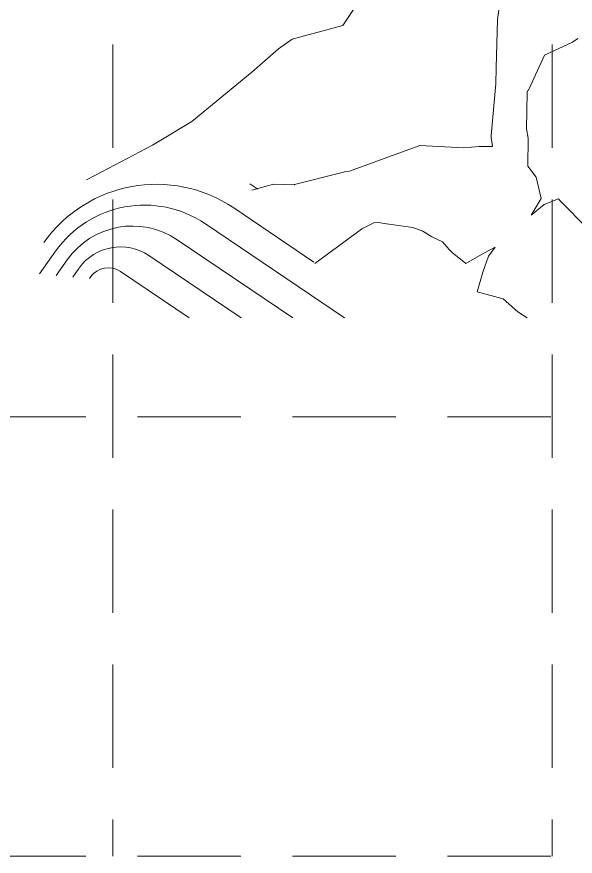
# Model space of a CAD drawing. Extents: x 33353 to 37237, y 80141 to 82571.
# Drawn here: x 36008.8 to 36085.8, y 80386.5 to 80502.3 of the extents above; entities that cross this region are included whole.
import ezdxf

# ---------------------------------------------------------------- set-up
doc = ezdxf.new("R2010")
doc.units = 0
doc.header["$MEASUREMENT"] = 0
doc.linetypes.add('HIDDEN', pattern=[0.375, 0.25, -0.125])
doc.layers.add('GRID', color=254, linetype='HIDDEN')
for name, color, linetype, lineweight in [('TOPOSHD-43', 7, 'Continuous', 0), ('TOPOSHD-5', 7, 'Continuous', 0), ('TOPOSHD-6', 7, 'Continuous', 0)]:
    doc.layers.add(name, color=color, linetype=linetype, lineweight=lineweight)

msp = doc.modelspace()

# ---------------------------------------------------------------- linework, layer by layer
at = {"layer": 'GRID', "linetype": 'HIDDEN', "lineweight": 15, "ltscale": 57}
for p, q in [((36022.02, 82507.72), (36022.02, 80386.52)), ((36082.62, 82507.72), (36082.62, 80386.52)), ((33417.66, 80447.12), (37174.74, 80447.12)), ((33417.66, 80386.52), (37174.74, 80386.52))]:
    msp.add_line(p, q, dxfattribs=at)
at = {"layer": 'TOPOSHD-43', "color": 7, "linetype": 'Continuous', "lineweight": 0}
msp.add_line((36018.82, 80466.2), (36019.15, 80466.67), dxfattribs=at)
at = {"layer": 'TOPOSHD-5', "color": 43, "linetype": 'Continuous', "lineweight": 0}
for p, q in [((36075.05, 80501.95), (36075.4, 80504.16)), ((36074.89, 80495.24), (36075.05, 80501.95)), ((36074.85, 80493.06), (36074.89, 80495.24)), ((36074.19, 80485.95), (36074.85, 80493.06)), ((36074.19, 80485.64), (36074.19, 80485.95)), ((36074.4, 80484.42), (36074.19, 80485.64)), ((36054.65, 80481.02), (36064.34, 80484.53)), ((36064.34, 80484.53), (36070.44, 80484.21)), ((36070.44, 80484.21), (36072.53, 80484.43)), ((36072.53, 80484.43), (36074.4, 80484.42)), ((36047.08, 80479.15), (36053.84, 80480.86)), ((36053.84, 80480.86), (36054.09, 80480.98)), ((36054.09, 80480.98), (36054.65, 80481.02)), ((36042.02, 80478.51), (36040.93, 80479.25)), ((36041.17, 80478.38), (36044.2, 80479.21)), ((36044.2, 80479.21), (36047.01, 80479.12)), ((36047.01, 80479.12), (36047.08, 80479.15)), ((36023.1, 80467.17), (36032.57, 80460.76))]:
    msp.add_line(p, q, dxfattribs=at)
msp.add_arc((36021.42, 80464.69), 3, 55.9133, 144.767, dxfattribs=at)
at = {"layer": 'TOPOSHD-6', "color": 43, "linetype": 'Continuous', "lineweight": 0}
for p, q in [((36053.74, 80501.12), (36055.96, 80504.43)), ((36046.74, 80499.23), (36053.74, 80501.12)), ((36044.88, 80497.88), (36046.74, 80499.23)), ((36081.56, 80497.02), (36085.42, 80498.8)), ((36085.42, 80498.8), (36086.16, 80499.32)), ((36041.17, 80494.65), (36044.88, 80497.88)), ((36079.33, 80492.18), (36081.56, 80497.02)), ((36032.93, 80487.87), (36041.17, 80494.65)), ((36079.08, 80486.87), (36079.14, 80491.9)), ((36079.14, 80491.9), (36079.26, 80492.12)), ((36079.26, 80492.12), (36079.33, 80492.18)), ((36027.49, 80484.61), (36032.93, 80487.87)), ((36079.31, 80485.57), (36079.08, 80486.87)), ((36079.23, 80481.69), (36079.31, 80485.57)), ((36020.49, 80480.92), (36027.49, 80484.61)), ((36080.38, 80480.16), (36079.23, 80481.69)), ((36018.4, 80479.82), (36020.49, 80480.92)), ((36081.1, 80477.24), (36080.38, 80480.16)), ((36079.72, 80474.92), (36081.1, 80477.24)), ((36083.48, 80477.2), (36081.51, 80476.42)), ((36083.71, 80476.92), (36083.48, 80477.2)), ((36087.51, 80473.07), (36083.71, 80476.92)), ((36049.76, 80468.45), (36038.69, 80475.94)), ((36081.51, 80476.42), (36079.72, 80474.92)), ((36053.98, 80460.76), (36034.8, 80473.75)), ((36056.36, 80473.05), (36058.02, 80473.87)), ((36058.02, 80473.87), (36058.64, 80473.91)), ((36058.64, 80473.91), (36059.45, 80473.79)), ((36059.45, 80473.79), (36063.41, 80473.25)), ((36063.41, 80473.25), (36064.76, 80472.73)), ((36049.87, 80468.29), (36056.31, 80473.03)), ((36056.31, 80473.03), (36056.36, 80473.05)), ((36064.76, 80472.73), (36066, 80471.95)), ((36030.9, 80471.55), (36046.84, 80460.76)), ((36066, 80471.95), (36067.47, 80471.27)), ((36067.47, 80471.27), (36068.4, 80470.19)), ((36011.92, 80466.83), (36014.14, 80469.98)), ((36068.4, 80470.19), (36068.83, 80469.81)), ((36068.83, 80469.81), (36070.7, 80468.27)), ((36073.2, 80469.7), (36074.76, 80470.53)), ((36074.76, 80470.53), (36073.82, 80469.27)), ((36014.22, 80466.62), (36015.75, 80468.79)), ((36027, 80469.36), (36039.71, 80460.76)), ((36070.7, 80468.27), (36073.2, 80469.7)), ((36073.82, 80469.27), (36073.05, 80467.09)), ((36016.52, 80466.41), (36017.36, 80467.6)), ((36073.05, 80467.09), (36072.27, 80464.37)), ((36072.27, 80464.37), (36075.84, 80463.41)), ((36075.84, 80463.41), (36077.88, 80461.59)), ((36077.88, 80461.59), (36079.14, 80460.76))]:
    msp.add_line(p, q, dxfattribs=at)
for centre, radius in [((36028.04, 80460.2), 19), ((36026.39, 80461.32), 15), ((36024.73, 80462.44), 11), ((36023.08, 80463.57), 7)]:
    msp.add_arc(centre, radius, 55.9133, 144.767, dxfattribs=at)

doc.saveas('drawing.dxf')
